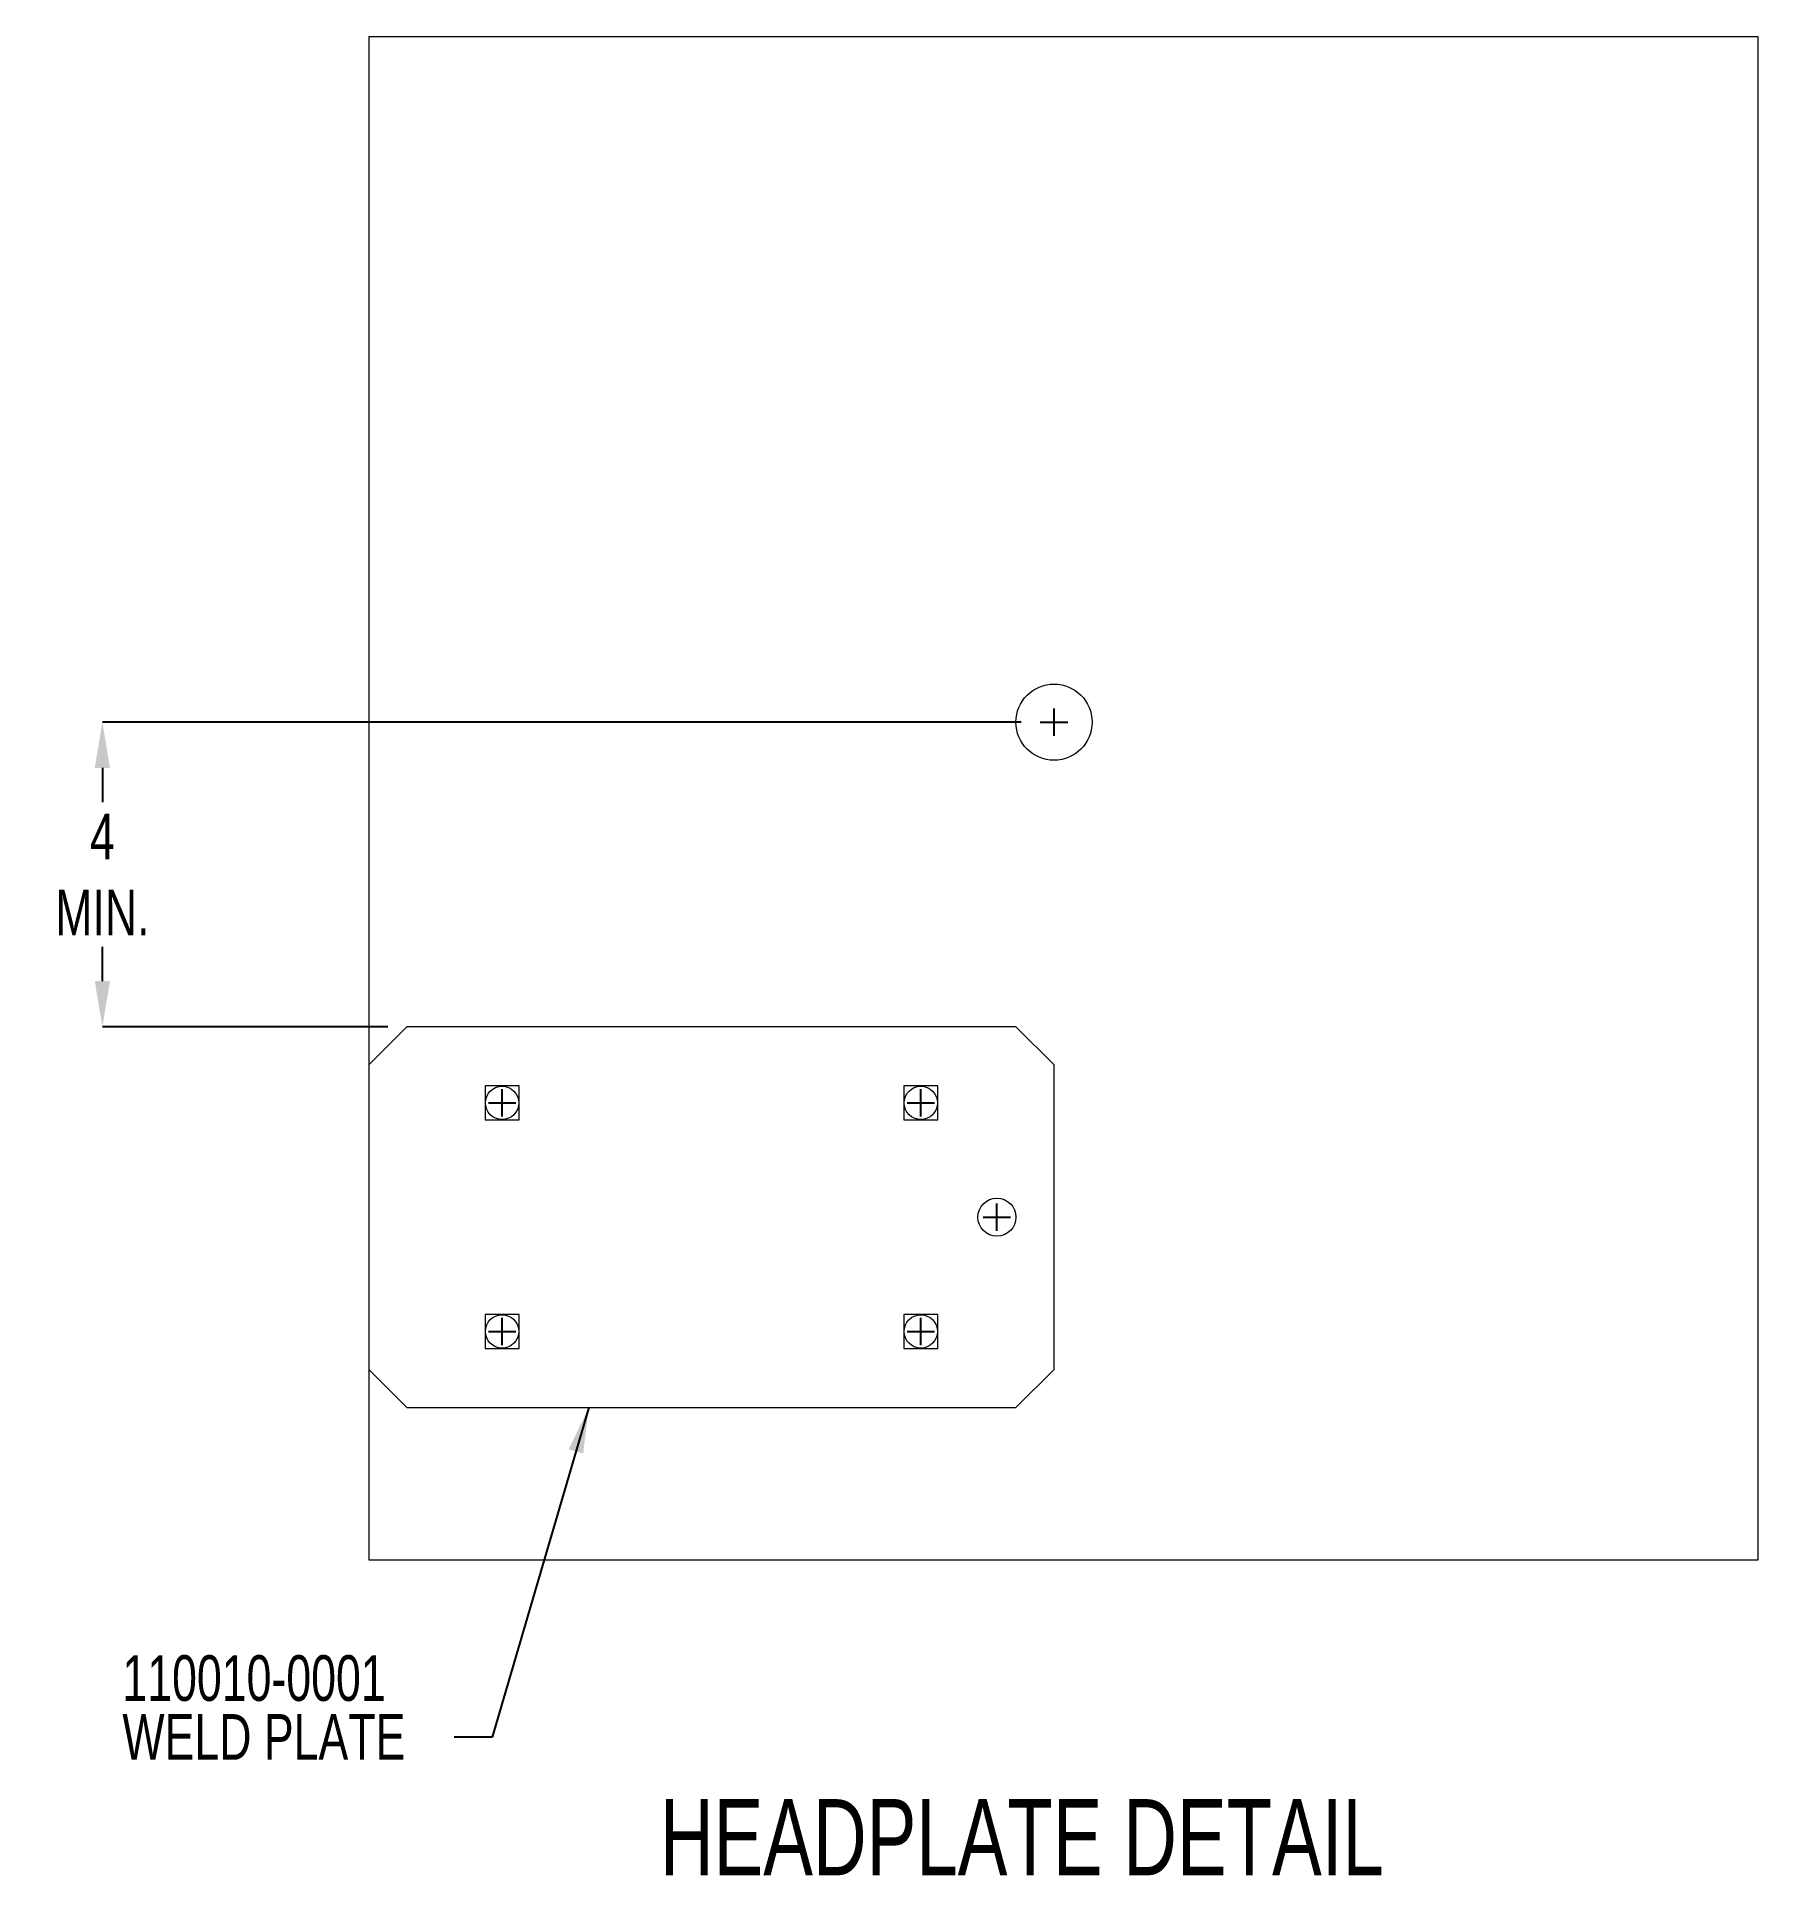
# Model space of a CAD drawing. Header units: inches. Extents: x 11.58 to 17.23, y 3.69 to 9.73.
import ezdxf

# ---------------------------------------------------------------- set-up
doc = ezdxf.new("R2010")
doc.units = ezdxf.units.IN
doc.header["$MEASUREMENT"] = 0
doc.header["$PDSIZE"] = -1
doc.layers.add('DIM', color=1, linetype='Continuous')
doc.styles.add('SLDTEXTSTYLE0', font='ARIAL.TTF', dxfattribs={"width": 0.7})
doc.styles.get("Standard").update_dxf_attribs({"font": 'ARIAL.TTF'})
doc.dimstyles.new('SLDDIMSTYLE1', dxfattribs={"dimtxt": 0.15, "dimasz": 0.15, "dimexe": 0, "dimexo": 0.0625, "dimgap": 0.0375, "dimtad": 0, "dimtih": 1, "dimtoh": 1, "dimdec": 0, "dimrnd": 1e-09, "dimzin": 0, "dimdsep": 46, "dimtxsty": 'Standard', "dimsah": 1, "dimcen": 0.09, "dimadec": 0, "dimazin": 0, "dimtfac": 1, "dimtdec": 0, "dimtofl": 0, "dimtmove": 0, "dimatfit": 3, "dimfxl": 0, "dimtolj": 1, "dimtzin": 0, "dimarcsym": 0})
doc.dimstyles.new('SLDDIMSTYLE3', dxfattribs={"dimtxt": 0.15, "dimasz": 0.15, "dimexe": 0, "dimexo": 0.0625, "dimgap": 0.0375, "dimtad": 0, "dimtih": 1, "dimtoh": 1, "dimlfac": 4, "dimrnd": 1e-09, "dimzin": 12, "dimdsep": 46, "dimtxsty": 'SLDTEXTSTYLE0', "dimsah": 1, "dimcen": 0.09, "dimadec": 0, "dimazin": 0, "dimtfac": 1, "dimtofl": 0, "dimtmove": 0, "dimatfit": 3, "dimfxl": 0, "dimtolj": 1, "dimtzin": 12, "dimarcsym": 0})

# ---------------------------------------------------------------- blocks, each defined once
blk = doc.blocks.new('*D7')
at = {"layer": 'DEFPOINTS', "color": 0}
for p in [(14.8725, 7.4798), (11.7925, 6.4798), (12.7925, 6.4798)]:
    blk.add_point(p, dxfattribs=at)
at = {"layer": 'DIM', "color": 0, "lineweight": -2}
for p, q in [((14.81, 7.4798), (11.7925, 7.4798)), ((11.7925, 7.3298), (11.7925, 7.2173)), ((11.7925, 6.6298), (11.7925, 6.7423)), ((12.73, 6.4798), (11.7925, 6.4798))]:
    blk.add_line(p, q, dxfattribs=at)
at = {"layer": 'DIM', "color": 0}
for points in [[(11.7675, 7.3298), (11.8175, 7.3298), (11.7925, 7.4798)], [(11.7675, 6.6298), (11.8175, 6.6298), (11.7925, 6.4798)]]:
    blk.add_solid(points, dxfattribs=at)
at = {"layer": 'DIM', "color": 0, "insert": (11.7925, 7.1798), "char_height": 0.15, "attachment_point": 2, "style": 'SLDTEXTSTYLE0'}
blk.add_mtext('\\A1;4\\PMIN.', dxfattribs=at)
blk = doc.blocks.new('SW_NOTE_3')
at = {"layer": 'DIM', "color": 0, "char_height": 0.15, "attachment_point": 1, "style": 'SLDTEXTSTYLE0'}
for s, insert in [('110010-0001', (-1.0895, 0.269)), ('WELD PLATE', (-1.0895, 0.0757))]:
    blk.add_mtext(s, dxfattribs=dict(at, insert=insert))

msp = doc.modelspace()

# ---------------------------------------------------------------- linework, layer by layer
at = {"color": 7, "linetype": 'Continuous', "lineweight": 15}
for p, q in [((12.6675, 9.7298), (12.6675, 6.3548)), ((17.23, 9.7298), (12.6675, 9.7298)), ((17.23, 4.7298), (17.23, 9.7298)), ((12.7925, 6.4798), (12.6675, 6.3548)), ((14.7925, 6.4798), (12.7925, 6.4798)), ((14.9175, 6.3548), (14.7925, 6.4798)), ((12.6675, 6.3548), (12.6675, 5.3548)), ((14.9175, 5.3548), (14.9175, 6.3548)), ((13.0493, 6.2855), (13.0493, 6.174)), ((13.1608, 6.2855), (13.0493, 6.2855)), ((13.1608, 6.174), (13.1608, 6.2855)), ((14.4243, 6.2855), (14.4243, 6.174)), ((14.5358, 6.2855), (14.4243, 6.2855)), ((14.5358, 6.174), (14.5358, 6.2855)), ((13.0493, 6.174), (13.1608, 6.174)), ((14.4243, 6.174), (14.5358, 6.174)), ((13.1608, 5.5355), (13.0493, 5.5355)), ((13.0493, 5.5355), (13.0493, 5.424)), ((13.1608, 5.424), (13.1608, 5.5355)), ((14.4243, 5.5355), (14.4243, 5.424)), ((14.5358, 5.5355), (14.4243, 5.5355)), ((14.5358, 5.424), (14.5358, 5.5355)), ((13.0493, 5.424), (13.1608, 5.424)), ((14.4243, 5.424), (14.5358, 5.424)), ((12.6675, 5.3548), (12.6675, 4.7298)), ((12.6675, 5.3548), (12.7925, 5.2298)), ((14.7925, 5.2298), (14.9175, 5.3548)), ((12.7925, 5.2298), (14.7925, 5.2298)), ((12.6675, 4.7298), (17.23, 4.7298))]:
    msp.add_line(p, q, dxfattribs=at)
for centre, radius in [((14.9175, 7.4798), 0.125), ((13.105, 6.2298), 0.0547), ((14.48, 6.2298), 0.0547), ((14.73, 5.8548), 0.0625), ((13.105, 5.4798), 0.0547), ((14.48, 5.4798), 0.0547)]:
    msp.add_circle(centre, radius, dxfattribs=at)
at = {"layer": 'DIM'}
for p, q in [((14.9175, 7.4348), (14.9175, 7.5248)), ((14.8725, 7.4798), (14.9625, 7.4798)), ((13.06, 6.2298), (13.15, 6.2298)), ((13.105, 6.1848), (13.105, 6.2748)), ((14.435, 6.2298), (14.525, 6.2298)), ((14.48, 6.1848), (14.48, 6.2748)), ((14.685, 5.8548), (14.775, 5.8548)), ((14.73, 5.8098), (14.73, 5.8998)), ((13.105, 5.4348), (13.105, 5.5248)), ((14.48, 5.4348), (14.48, 5.5248)), ((13.06, 5.4798), (13.15, 5.4798)), ((14.435, 5.4798), (14.525, 5.4798))]:
    msp.add_line(p, q, dxfattribs=at)

# ---------------------------------------------------------------- block references
msp.add_blockref('SW_NOTE_3', (12.9478, 4.1479), dxfattribs=at)

# ---------------------------------------------------------------- texts
at = {"layer": 'DIM', "insert": (13.6232, 3.9446), "char_height": 0.25, "attachment_point": 1, "style": 'SLDTEXTSTYLE0'}
msp.add_mtext('HEADPLATE DETAIL', dxfattribs=at)

# ---------------------------------------------------------------- dimensions: what is measured, and where the dimension line sits
at = {"layer": 'DIM'}
dim = msp.add_linear_dim(base=(11.7925, 6.4798), p1=(14.8725, 7.4798), p2=(12.7925, 6.4798), angle=90, text='<>\\PMIN.', dimstyle='SLDDIMSTYLE3', dxfattribs=at)
dim.commit()
dim.dimension.update_dxf_attribs({"geometry": '*D7', "text_midpoint": (11.7925, 6.9798)})

# ---------------------------------------------------------------- leaders
msp.add_leader([(13.3897, 5.2298), (13.0728, 4.1479), (12.9478, 4.1479)], dimstyle='SLDDIMSTYLE1', override={"dimscale": 1, "dimgap": 0.0375, "dimtad": 0, "dimclrd": 0}, dxfattribs=at)

doc.saveas('drawing.dxf')
